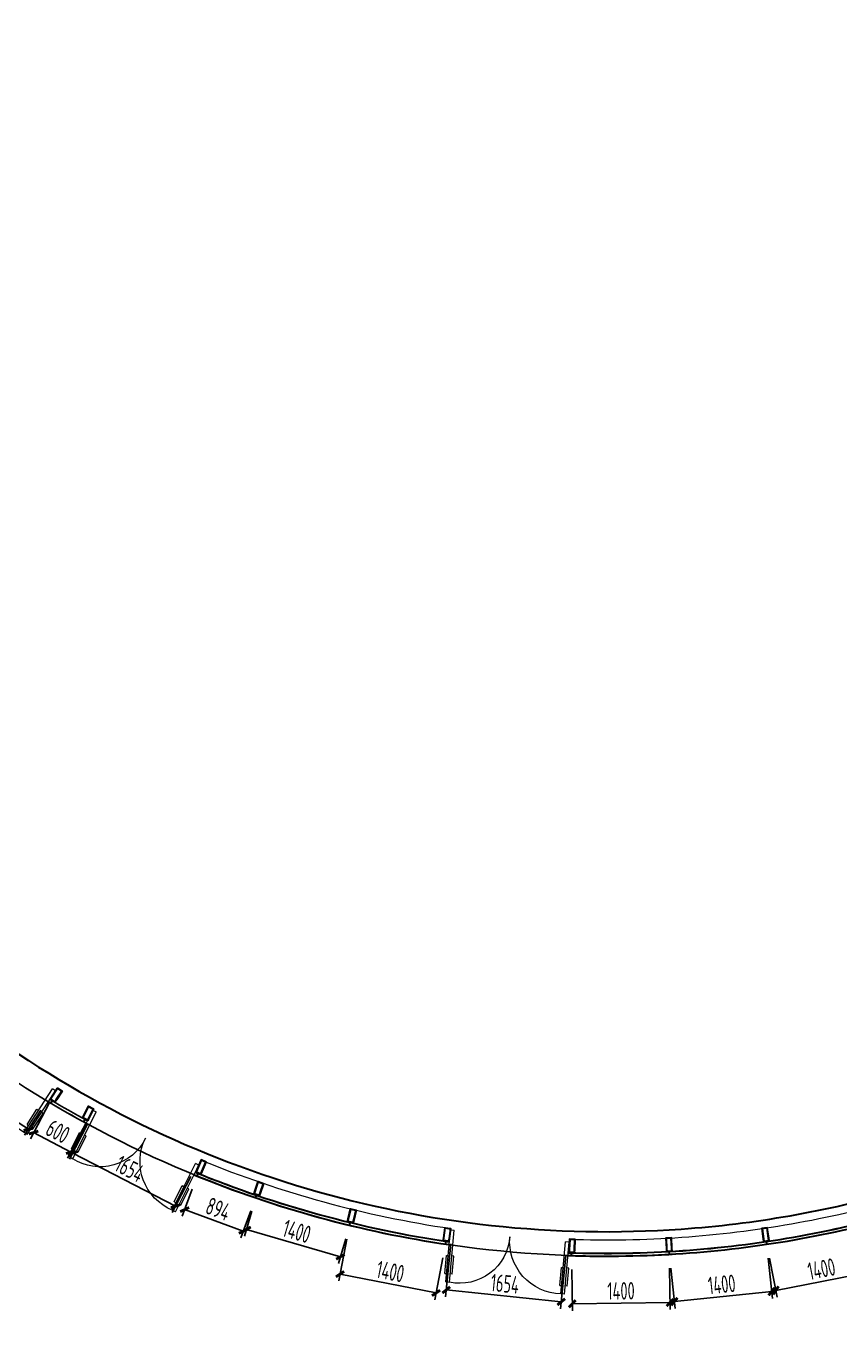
# Model space of a CAD drawing. Extents: x -936 to 12807311, y 101 to 1511157.
# Drawn here: x 12318250 to 12329889, y 1223685 to 1242342 of the extents above; entities that cross this region are included whole.
import ezdxf

# ---------------------------------------------------------------- set-up
doc = ezdxf.new("R2010")
doc.units = 0
doc.header["$LTSCALE"] = 1000
doc.header["$MEASUREMENT"] = 0
for name, color, linetype, lineweight in [('PX-GLAZ-F2$0$PX-GLAZ-F2$0$_EDO-ALUMINIUM-SECTION', 90, 'Continuous', 30), ('PX-GLAZ-F2$0$PX-GLAZ-F2$0$_EDO-ALUMINIUM-VIEW', 94, 'Continuous', 18), ('PX-GLAZ-F2$0$PX-GLAZ-F2$0$_EDO-GLASS-SECTION', 130, 'Continuous', 30), ('PX-GLAZ-F2$0$PX-GLAZ-F2$0$PX-GLAZ-F2$0$板边线', 36, 'Continuous', 30), ('PX-GLAZ-F2$0$PX-GLAZ-F2$0$WINDOW', 4, 'Continuous', 5)]:
    doc.layers.add(name, color=color, linetype=linetype, lineweight=lineweight)
for name, color, linetype in [('PX-GLAZ-F2$0$PX-GLAZ-F2$0$CURTWALL', 4, 'Continuous'), ('PX-GLAZ-F2$0$PX-GLAZ-F2$0$PX-GLAZ-F2$0$幕墙线', 104, 'Continuous'), ('PX-GLAZ-F2$0$PX-GLAZ-F2$0$绿化', 3, 'Continuous'), ('PX-GLAZ-F2$0$PX-PLAN-F2-T1$0$A-DIMS-150', 1, 'Continuous'), ('PX-GLAZ-F2$0$绿化', 3, 'Continuous')]:
    doc.layers.add(name, color=color, linetype=linetype)
doc.styles.add('PX-GLAZ-F2$0$PX-PLAN-F2-T1$0$XD2008_T3', font='xd-hzs.shx', dxfattribs={"width": 0.7, "bigfont": 'xd-hztxt.shx'})
doc.dimstyles.new('PX-GLAZ-F2$0$PX-PLAN-F2-T1$0$XD300$0&&100', dxfattribs={"dimtxt": 250, "dimasz": 100, "dimexe": 100, "dimexo": 200, "dimgap": 50, "dimtad": 1, "dimdec": 0, "dimzin": 0, "dimdsep": 46, "dimtxsty": 'PX-GLAZ-F2$0$PX-PLAN-F2-T1$0$XD2008_T3', "dimblk": 'PX-GLAZ-F2$0$PX-PLAN-F2-T1$0$_ArchTick', "dimcen": 0.09, "dimclrt": 4, "dimazin": 2, "dimtfac": 1, "dimtdec": 0, "dimtix": 1, "dimtmove": 2, "dimatfit": 3, "dimfxl": 0, "dimtolj": 1, "dimtzin": 0, "dimarcsym": 0})

# ---------------------------------------------------------------- blocks, each defined once
blk = doc.blocks.new('PX-GLAZ-F2$0$PX-GLAZ-F2$0$$DorLib2D$00000011')
for p, q in [((0.5000994413021544, 0.4708801651422618), (0.5000994413007902, 0.004213498476019595)), ((0.5334327746336385, 0.4708801651440808), (0.5000994413021544, 0.4708801651422618)), ((0.5334327746336385, 0.4708801651440808), (0.533432774634548, 0.00421349847692909)), ((-0.550000007921426, 0.3829496045109408), (-0.5333333412545471, 0.3829496045109408)), ((-0.5333333412554566, 0.4576245719563303), (-0.5333333412559114, -0.009042094710821402)), ((-0.5333333412554566, 0.4576245719563303), (-0.5000000079221536, 0.4576245719572398)), ((-0.5000000079221536, 0.4576245719572398), (-0.5000000079221536, -0.009042094710821402)), ((-0.4833333412552747, 0.3829496045109408), (-0.5000000079226083, 0.3829496045118503)), ((0.4834327746352756, 0.3962051976986913), (0.5000994413007902, 0.3962051976986913)), ((0.5500994413009721, 0.3962051976996008), (0.533432774634548, 0.3962051976986913)), ((0.4834327746348208, 0.2345635206384031), (0.5000994413021544, 0.2345635206393126)), ((0.5500994413009721, 0.2345635206402221), (0.5334327746350027, 0.2345635206393126)), ((-0.550000007921426, 0.2213079274524716), (-0.5333333412554566, 0.2213079274542906)), ((-0.4833333412561842, 0.2213079274524716), (-0.5000000079221536, 0.2213079274524716)), ((0.5334327746350027, 0.00421349847692909), (0.5000994413007902, 0.004213498476019595)), ((-0.5333333412559114, -0.009042094711730897), (-0.5000000079221536, -0.009042094710821402))]:
    blk.add_line(p, q)
at = {"lineweight": 13}
for p, q in [((-0.550000007921426, 0.3829496045109408), (-0.550000007921426, 0.2213079274524716)), ((-0.4833333412552747, 0.3829496045109408), (-0.4833333412561842, 0.2213079274524716)), ((0.4834327746352756, 0.3962051976986913), (0.4834327746348208, 0.2345635206384031)), ((0.5500994413009721, 0.3962051976996008), (0.5500994413009721, 0.2345635206402221))]:
    blk.add_line(p, q, dxfattribs=at)
for centre, radius, start, end in [((0.4684883009263103, 0.003458955537098518), 0.4684889020954247, 86.13104582455307, 179.9077200356431), ((-0.4495311820251118, 0.01088560561038321), 0.4495807006921763, 359.1496574233802, 96.44546961048843)]:
    blk.add_arc(centre, radius, start, end, dxfattribs=at)
blk = doc.blocks.new('PX-GLAZ-F2$0$PX-GLAZ-F2$0$标准块')
at = {"layer": 'PX-GLAZ-F2$0$PX-GLAZ-F2$0$_EDO-ALUMINIUM-SECTION'}
blk.add_line((0, 0), (0.003930399194359779, -45.99634640989825, 0.08170139435610035), dxfattribs=at)
at = {"layer": 'PX-GLAZ-F2$0$PX-GLAZ-F2$0$_EDO-ALUMINIUM-SECTION', "extrusion": (1.582938578771372e-17, 0.001776255547346146, 0.9999984224568711)}
for points in [[(40.00000000745058, -48.99682280369665), (40.00000000745058, -84.9997323684765), (40.00005751848221, -232.9989440002123), (-39.99993549473584, -232.9989529884207), (-39.99999388121068, -85.16722874860984), (-40.00000705569983, -45.9998373127823), (40.00000000745058, -45.99300130209959)], [(37.00000000931323, -48.99682280276532), (37.00000001117587, -84.9997323684765), (37.00000001117587, -84.9997323684765), (37.00005752034485, -229.9989538018185), (-36.99993549287319, -229.9989621157482), (-36.9999930113554, -84.99974068426889), (-36.99999394081533, -84.99973236940782), (-37.00000604242086, -48.99957150742597), (37.00000000745058, -48.99324819854563)]]:
    blk.add_lwpolyline(points, close=True, dxfattribs=at)
blk = doc.blocks.new('*U471')
at = {"layer": 'PX-GLAZ-F2$0$PX-GLAZ-F2$0$_EDO-ALUMINIUM-SECTION', "extrusion": (0.0007609781710006987, -0.1161027092980067, 0.9932369212860976), "rotation": 359.9999998583568}
blk.add_blockref('PX-GLAZ-F2$0$PX-GLAZ-F2$0$标准块', (47.08298635507755, -0.3773533011880889, 0.0441110027800797), dxfattribs=at)
blk = doc.blocks.new('*U462')
at = {"color": 0, "linetype": 'ByBlock', "lineweight": -2}
for p, rotation in [((12321577.89827951, 1225572.006961025, 41.43412351709873), 161.3268998377745), ((12322922.58518723, 1225184.073818889, 41.43412351709873), 166.4881091546917), ((12324296.71791746, 1224918.679315779, 41.43412351709873), 171.6493184716089)]:
    blk.add_blockref('*U471', p, dxfattribs=dict(at, rotation=rotation))
blk = doc.blocks.new('*U510')
at = {"layer": 'PX-GLAZ-F2$0$PX-GLAZ-F2$0$_EDO-ALUMINIUM-SECTION', "extrusion": (2.648523703859309e-07, 4.661838946319982e-05, 0.9999999989133278), "xscale": -1, "rotation": 179.6744779348332}
blk.add_blockref('PX-GLAZ-F2$0$PX-GLAZ-F2$0$标准块', (45.71910403963572, 0.06724609651778707, 1.524371842784867e-05), dxfattribs=at)
blk = doc.blocks.new('PX-GLAZ-F2$0$PX-PLAN-F2-T1$0$_ArchTick')
at = {"color": 0, "linetype": 'ByBlock', "const_width": 0.4}
blk.add_lwpolyline([(-0.5, -0.5), (0.5, 0.5)], dxfattribs=at)
blk = doc.blocks.new('*D640')
at = {"layer": 'Defpoints', "color": 0, "transparency": 16777216}
for p in [(12324347.44574765, 1225126.561779255, 41.43412351709875), (12325992.25704454, 1224956.024668124, 41.43412351709875), (12325903.54027005, 1224100.361335101)]:
    blk.add_point(p, dxfattribs=at)
at = {"layer": 'PX-GLAZ-F2$0$PX-PLAN-F2-T1$0$A-DIMS-150', "color": 0, "lineweight": -2, "transparency": 16777216}
for p, q in [((12324326.81994029, 1224927.628182116), (12324248.41606948, 1224171.431647663)), ((12325971.63123718, 1224757.091070985), (12325893.22736636, 1224000.894536532)), ((12324258.72897316, 1224270.898446233), (12325903.54027005, 1224100.361335101))]:
    blk.add_line(p, q, dxfattribs=at)
at = {"layer": 'PX-GLAZ-F2$0$PX-PLAN-F2-T1$0$A-DIMS-150', "color": 0, "lineweight": -2, "transparency": 16777216, "xscale": 100, "yscale": 100, "zscale": 100}
for p, rotation in [((12324258.72897316, 1224270.898446233), 174.0806169548266), ((12325903.54027005, 1224100.361335101), 354.0806169548266)]:
    blk.add_blockref('PX-GLAZ-F2$0$PX-PLAN-F2-T1$0$_ArchTick', p, dxfattribs=dict(at, rotation=rotation))
at = {"layer": 'PX-GLAZ-F2$0$PX-PLAN-F2-T1$0$A-DIMS-150', "color": 4, "transparency": 16777216, "insert": (12325099.18220305, 1224359.696788163), "char_height": 250, "attachment_point": 5, "rotation": 354.0806169548266, "style": 'PX-GLAZ-F2$0$PX-PLAN-F2-T1$0$XD2008_T3'}
blk.add_mtext('\\A1;1654', dxfattribs=at)
blk = doc.blocks.new('*D651')
at = {"layer": 'Defpoints', "color": 0, "transparency": 16777216}
for p in [(12322876.82061607, 1225195.144318988, 41.43412351200844), (12324250.14301374, 1224925.588026909, 41.43412351200844), (12322739.81349378, 1224497.127039445)]:
    blk.add_point(p, dxfattribs=at)
at = {"layer": 'PX-GLAZ-F2$0$PX-PLAN-F2-T1$0$A-DIMS-150', "color": 0, "lineweight": -2, "transparency": 16777216}
for p, q in [((12322838.29955166, 1224998.889057667), (12322720.55296158, 1224398.999408784)), ((12324211.62194933, 1224729.332765588), (12324093.87535924, 1224129.443116706)), ((12324113.13589145, 1224227.570747367), (12322739.81349378, 1224497.127039445))]:
    blk.add_line(p, q, dxfattribs=at)
at = {"layer": 'PX-GLAZ-F2$0$PX-PLAN-F2-T1$0$A-DIMS-150', "color": 0, "lineweight": -2, "transparency": 16777216, "xscale": 100, "yscale": 100, "zscale": 100}
for p, rotation in [((12322739.81349378, 1224497.127039445), 168.8951329903289), ((12324113.13589145, 1224227.570747367), 348.8951329903289)]:
    blk.add_blockref('PX-GLAZ-F2$0$PX-PLAN-F2-T1$0$_ArchTick', p, dxfattribs=dict(at, rotation=rotation))
at = {"layer": 'PX-GLAZ-F2$0$PX-PLAN-F2-T1$0$A-DIMS-150', "color": 4, "transparency": 16777216, "insert": (12323460.18062398, 1224534.072247062), "char_height": 250, "attachment_point": 5, "rotation": 348.89513299032893, "style": 'PX-GLAZ-F2$0$PX-PLAN-F2-T1$0$XD2008_T3'}
blk.add_mtext('\\A1;1400', dxfattribs=at)
blk = doc.blocks.new('*D669')
at = {"layer": 'Defpoints', "color": 0, "transparency": 16777216}
for p in [(12317180.17091225, 1227906.723626564, 41.43412351709873), (12318567.47220696, 1227007.039011356, 41.43412351709873), (12318282.33363055, 1226567.359250767)]:
    blk.add_point(p, dxfattribs=at)
at = {"layer": 'PX-GLAZ-F2$0$PX-PLAN-F2-T1$0$A-DIMS-150', "color": 0, "lineweight": -2, "transparency": 16777216}
for p, q in [((12317071.34856908, 1227738.921071076), (12316840.62116426, 1227383.142588231)), ((12316895.03233584, 1227467.043865975), (12318282.33363055, 1226567.359250767)), ((12318458.64986379, 1226839.236455868), (12318227.92245897, 1226483.457973023))]:
    blk.add_line(p, q, dxfattribs=at)
at = {"layer": 'PX-GLAZ-F2$0$PX-PLAN-F2-T1$0$A-DIMS-150', "color": 0, "lineweight": -2, "transparency": 16777216, "xscale": 100, "yscale": 100, "zscale": 100}
for p, rotation in [((12316895.03233584, 1227467.043865975), 147.0360177185732), ((12318282.33363055, 1226567.359250767), 327.0360177185731)]:
    blk.add_blockref('PX-GLAZ-F2$0$PX-PLAN-F2-T1$0$_ArchTick', p, dxfattribs=dict(at, rotation=rotation))
at = {"layer": 'PX-GLAZ-F2$0$PX-PLAN-F2-T1$0$A-DIMS-150', "color": 4, "transparency": 16777216, "insert": (12317683.90253346, 1227164.028794423), "char_height": 250, "attachment_point": 5, "rotation": 327.0360177185732, "style": 'PX-GLAZ-F2$0$PX-PLAN-F2-T1$0$XD2008_T3'}
blk.add_mtext('\\A1;1653', dxfattribs=at)
blk = doc.blocks.new('*D628')
at = {"layer": 'Defpoints', "color": 0, "transparency": 16777216}
for p in [(12318671.79012321, 1227118.886259283, 41.43412351709873), (12319203.13625523, 1226839.386554942, 41.43412351709873), (12318888.86035458, 1226241.928734398)]:
    blk.add_point(p, dxfattribs=at)
at = {"layer": 'PX-GLAZ-F2$0$PX-PLAN-F2-T1$0$A-DIMS-150', "color": 0, "lineweight": -2, "transparency": 16777216}
for p, q in [((12318578.68157426, 1226941.881179942), (12318310.95994808, 1226432.925899068)), ((12319110.02770628, 1226662.381475601), (12318842.3060801, 1226153.426194727)), ((12318357.51422256, 1226521.428438738), (12318888.86035458, 1226241.928734398))]:
    blk.add_line(p, q, dxfattribs=at)
at = {"layer": 'PX-GLAZ-F2$0$PX-PLAN-F2-T1$0$A-DIMS-150', "color": 0, "lineweight": -2, "transparency": 16777216, "xscale": 100, "yscale": 100, "zscale": 100}
for p, rotation in [((12318357.51422256, 1226521.428438738), 152.2546467879796), ((12318888.86035458, 1226241.928734398), 332.2546467879795)]:
    blk.add_blockref('PX-GLAZ-F2$0$PX-PLAN-F2-T1$0$_ArchTick', p, dxfattribs=dict(at, rotation=rotation))
at = {"layer": 'PX-GLAZ-F2$0$PX-PLAN-F2-T1$0$A-DIMS-150', "color": 4, "transparency": 16777216, "insert": (12318704.6572689, 1226536.558030991), "char_height": 250, "attachment_point": 5, "rotation": 332.2546467879796, "style": 'PX-GLAZ-F2$0$PX-PLAN-F2-T1$0$XD2008_T3'}
blk.add_mtext('\\A1;600', dxfattribs=at)
blk = doc.blocks.new('*D629')
at = {"layer": 'Defpoints', "color": 0, "transparency": 16777216}
for p in [(12319226.98639929, 1226827.458363995, 41.43412351709873), (12320696.3507291, 1226068.870481862, 41.43412351709873), (12320386.46974699, 1225468.639351975)]:
    blk.add_point(p, dxfattribs=at)
at = {"layer": 'PX-GLAZ-F2$0$PX-PLAN-F2-T1$0$A-DIMS-150', "color": 0, "lineweight": -2, "transparency": 16777216}
for p, q in [((12319135.23811398, 1226649.744402406), (12318871.23127452, 1226138.370253313)), ((12318917.10541717, 1226227.227234108), (12320386.46974699, 1225468.639351975)), ((12320604.6024438, 1225891.156520273), (12320340.59560433, 1225379.78237118))]:
    blk.add_line(p, q, dxfattribs=at)
at = {"layer": 'PX-GLAZ-F2$0$PX-PLAN-F2-T1$0$A-DIMS-150', "color": 0, "lineweight": -2, "transparency": 16777216, "xscale": 100, "yscale": 100, "zscale": 100}
for p, rotation in [((12318917.10541717, 1226227.227234108), 152.6940761666945), ((12320386.46974699, 1225468.639351975), 332.6940761666946)]:
    blk.add_blockref('PX-GLAZ-F2$0$PX-PLAN-F2-T1$0$_ArchTick', p, dxfattribs=dict(at, rotation=rotation))
at = {"layer": 'PX-GLAZ-F2$0$PX-PLAN-F2-T1$0$A-DIMS-150', "color": 4, "transparency": 16777216, "insert": (12319732.06733172, 1226003.433009432), "char_height": 250, "attachment_point": 5, "rotation": 332.6940761666946, "style": 'PX-GLAZ-F2$0$PX-PLAN-F2-T1$0$XD2008_T3'}
blk.add_mtext('\\A1;1654', dxfattribs=at)
blk = doc.blocks.new('*D630')
at = {"layer": 'Defpoints', "color": 0, "transparency": 16777216}
for p in [(12320695.00750541, 1225899.105315792, 41.43412351709873), (12321533.76921363, 1225588.523054651, 41.2676168117905), (12321356.43120938, 1225109.602182532)]:
    blk.add_point(p, dxfattribs=at)
at = {"layer": 'PX-GLAZ-F2$0$PX-PLAN-F2-T1$0$A-DIMS-150', "color": 0, "lineweight": -2, "transparency": 16777216}
for p, q in [((12320625.55844287, 1225711.55044992), (12320482.9449699, 1225326.407010736)), ((12320517.66950117, 1225420.184443673), (12321356.43120938, 1225109.602182532)), ((12321464.32015109, 1225400.968188779), (12321321.70667811, 1225015.824749595))]:
    blk.add_line(p, q, dxfattribs=at)
at = {"layer": 'PX-GLAZ-F2$0$PX-PLAN-F2-T1$0$A-DIMS-150', "color": 0, "lineweight": -2, "transparency": 16777216, "xscale": 100, "yscale": 100, "zscale": 100}
for p, rotation in [((12320517.66950117, 1225420.184443673), 159.681081598207), ((12321356.43120938, 1225109.602182532), 339.681081598207)]:
    blk.add_blockref('PX-GLAZ-F2$0$PX-PLAN-F2-T1$0$_ArchTick', p, dxfattribs=dict(at, rotation=rotation))
at = {"layer": 'PX-GLAZ-F2$0$PX-PLAN-F2-T1$0$A-DIMS-150', "color": 4, "transparency": 16777216, "insert": (12320997.818285, 1225429.00382074), "char_height": 250, "attachment_point": 5, "rotation": 339.681081598207, "style": 'PX-GLAZ-F2$0$PX-PLAN-F2-T1$0$XD2008_T3'}
blk.add_mtext('\\A1;894', dxfattribs=at)
blk = doc.blocks.new('*D631')
at = {"layer": 'Defpoints', "color": 0, "transparency": 16777216}
for p in [(12321533.31514299, 1225587.149480093, 41.43412351200844), (12322876.82061607, 1225195.144318989, 41.43412351200844), (12322745.32144798, 1224744.461854662)]:
    blk.add_point(p, dxfattribs=at)
at = {"layer": 'PX-GLAZ-F2$0$PX-PLAN-F2-T1$0$A-DIMS-150', "color": 0, "lineweight": -2, "transparency": 16777216}
for p, q in [((12321477.2954673, 1225395.155219929), (12321373.80613706, 1225040.469885684)), ((12321401.8159749, 1225136.467015766), (12322745.32144798, 1224744.461854662)), ((12322820.80094039, 1225003.150058825), (12322717.31161014, 1224648.46472458))]:
    blk.add_line(p, q, dxfattribs=at)
at = {"layer": 'PX-GLAZ-F2$0$PX-PLAN-F2-T1$0$A-DIMS-150', "color": 0, "lineweight": -2, "transparency": 16777216, "xscale": 100, "yscale": 100, "zscale": 100}
for p, rotation in [((12321401.8159749, 1225136.467015766), 163.7339236734059), ((12322745.32144798, 1224744.461854662), 343.7339236734059)]:
    blk.add_blockref('PX-GLAZ-F2$0$PX-PLAN-F2-T1$0$_ArchTick', p, dxfattribs=dict(at, rotation=rotation))
at = {"layer": 'PX-GLAZ-F2$0$PX-PLAN-F2-T1$0$A-DIMS-150', "color": 4, "transparency": 16777216, "insert": (12322122.58592767, 1225108.459412857), "char_height": 250, "attachment_point": 5, "rotation": 343.7339236734059, "style": 'PX-GLAZ-F2$0$PX-PLAN-F2-T1$0$XD2008_T3'}
blk.add_mtext('\\A1;1400', dxfattribs=at)
blk = doc.blocks.new('*D623')
at = {"layer": 'Defpoints', "color": 0, "transparency": 16777216}
for p in [(12326052.37128804, 1224761.994549815, 41.43412351709934), (12327451.78393951, 1224779.86165585, 41.43412351709934), (12327460.58068383, 1224090.870653954)]:
    blk.add_point(p, dxfattribs=at)
at = {"layer": 'PX-GLAZ-F2$0$PX-PLAN-F2-T1$0$A-DIMS-150', "color": 0, "lineweight": -2, "transparency": 16777216}
for p, q in [((12326054.92459495, 1224562.010848919), (12326062.44468581, 1223973.011697471)), ((12327454.33724642, 1224579.877954955), (12327461.85733728, 1223990.878803506)), ((12326061.16803236, 1224073.003547919), (12327460.58068383, 1224090.870653954))]:
    blk.add_line(p, q, dxfattribs=at)
at = {"layer": 'PX-GLAZ-F2$0$PX-PLAN-F2-T1$0$A-DIMS-150', "color": 0, "lineweight": -2, "transparency": 16777216, "xscale": 100, "yscale": 100, "zscale": 100}
for p, rotation in [((12326061.16803236, 1224073.003547919), 180.7314884190756), ((12327460.58068383, 1224090.870653954), 0.7314884190755576)]:
    blk.add_blockref('PX-GLAZ-F2$0$PX-PLAN-F2-T1$0$_ArchTick', p, dxfattribs=dict(at, rotation=rotation))
at = {"layer": 'PX-GLAZ-F2$0$PX-PLAN-F2-T1$0$A-DIMS-150', "color": 4, "transparency": 16777216, "insert": (12326758.64021455, 1224256.92283922), "char_height": 250, "attachment_point": 5, "rotation": 0.7314884190755578, "style": 'PX-GLAZ-F2$0$PX-PLAN-F2-T1$0$XD2008_T3'}
blk.add_mtext('\\A1;1400', dxfattribs=at)
blk = doc.blocks.new('*D624')
at = {"layer": 'Defpoints', "color": 0, "transparency": 16777216}
for p in [(12328843.91290565, 1224923.565643033, 41.43412351709873), (12327451.78393951, 1224779.86165585, 41.43412351709934), (12328913.6857937, 1224247.642445563)]:
    blk.add_point(p, dxfattribs=at)
at = {"layer": 'PX-GLAZ-F2$0$PX-PLAN-F2-T1$0$A-DIMS-150', "color": 0, "lineweight": -2, "transparency": 16777216}
for p, q in [((12328864.44899506, 1224724.622764216), (12328923.9538384, 1224148.171006154)), ((12327472.32002891, 1224580.918777033), (12327531.82487226, 1224004.467018971)), ((12327521.55682756, 1224103.938458379), (12328913.6857937, 1224247.642445563))]:
    blk.add_line(p, q, dxfattribs=at)
at = {"layer": 'PX-GLAZ-F2$0$PX-PLAN-F2-T1$0$A-DIMS-150', "color": 0, "lineweight": -2, "transparency": 16777216, "xscale": 100, "yscale": 100, "zscale": 100}
for p, rotation in [((12328913.6857937, 1224247.642445563), 5.893543565284734), ((12327521.55682756, 1224103.938458379), 185.8935435652848)]:
    blk.add_blockref('PX-GLAZ-F2$0$PX-PLAN-F2-T1$0$_ArchTick', p, dxfattribs=dict(at, rotation=rotation))
at = {"layer": 'PX-GLAZ-F2$0$PX-PLAN-F2-T1$0$A-DIMS-150', "color": 4, "transparency": 16777216, "insert": (12328199.6522324, 1224349.865470936), "char_height": 250, "attachment_point": 5, "rotation": 5.893543565284734, "style": 'PX-GLAZ-F2$0$PX-PLAN-F2-T1$0$XD2008_T3'}
blk.add_mtext('\\A1;1400', dxfattribs=at)
blk = doc.blocks.new('*D625')
at = {"layer": 'Defpoints', "color": 0, "transparency": 16777216}
for p in [(12330217.45957224, 1225191.974641365, 41.43412351709934), (12328843.91290977, 1224923.565613617, 41.43412351709934), (12330346.28448837, 1224532.730669259)]:
    blk.add_point(p, dxfattribs=at)
at = {"layer": 'PX-GLAZ-F2$0$PX-PLAN-F2-T1$0$A-DIMS-150', "color": 0, "lineweight": -2, "transparency": 16777216}
for p, q in [((12330255.8166977, 1224995.687273137), (12330365.46305111, 1224434.586985145)), ((12328882.27003524, 1224727.278245388), (12328991.91638864, 1224166.177957397)), ((12328972.73782591, 1224264.321641511), (12330346.28448837, 1224532.730669259))]:
    blk.add_line(p, q, dxfattribs=at)
at = {"layer": 'PX-GLAZ-F2$0$PX-PLAN-F2-T1$0$A-DIMS-150', "color": 0, "lineweight": -2, "transparency": 16777216, "xscale": 100, "yscale": 100, "zscale": 100}
for p, rotation in [((12330346.28448837, 1224532.730669259), 11.05700973960017), ((12328972.73782591, 1224264.321641511), 191.0570097396001)]:
    blk.add_blockref('PX-GLAZ-F2$0$PX-PLAN-F2-T1$0$_ArchTick', p, dxfattribs=dict(at, rotation=rotation))
at = {"layer": 'PX-GLAZ-F2$0$PX-PLAN-F2-T1$0$A-DIMS-150', "color": 4, "transparency": 16777216, "insert": (12329625.94867236, 1224570.277602585), "char_height": 250, "attachment_point": 5, "rotation": 11.05700973960017, "style": 'PX-GLAZ-F2$0$PX-PLAN-F2-T1$0$XD2008_T3'}
blk.add_mtext('\\A1;1400', dxfattribs=at)
blk = doc.blocks.new('PX-GLAZ-F2')
at = {"layer": 'PX-GLAZ-F2$0$绿化', "ltscale": 100}
h = blk.add_hatch(dxfattribs=at)
h.set_pattern_fill('CROSS', color=256, scale=200)
h.set_pattern_definition([(0, (0, 0), (317.5, 317.5), [158.75, -476.25]), (90, (79.375, -79.375), (-317.5, 317.5), [158.75, -476.25])])
edge = h.paths.add_edge_path()
edge.add_spline(control_points=[(12248706.03073623, 1227659.135542453), (12249131.21689756, 1228506.858335719), (12249645.67009897, 1229303.573535502), (12250243.34424161, 1230039.917765615)], knot_values=[0, 0, 0, 0, 0.2169239869541251, 0.2169239869541251, 0.2169239869541251, 0.2169239869541251], weights=[1, 0.9960825080329422, 0.9960825080329422, 1], degree=3, periodic=0)
edge.add_spline(control_points=[(12250243.34424161, 1230039.917765615), (12252309.94374945, 1232880.872106514), (12254376.54325729, 1235721.826447413), (12256443.14276512, 1238562.780788313)], knot_values=[0.2169239869541251, 0.2169239869541251, 0.2169239869541251, 0.2169239869541251, 1.216923986954126, 1.216923986954126, 1.216923986954126, 1.216923986954126], weights=[1, 1, 1, 0.9999999999999999], degree=3, periodic=0)
edge.add_spline(control_points=[(12256443.14276512, 1238562.780788313), (12256855.09318989, 1239129.08903673), (12257478.95777436, 1239447.210342097), (12258179.24876267, 1239448.056727904)], knot_values=[1.216923986954126, 1.216923986954126, 1.216923986954126, 1.216923986954126, 2.157611608741938, 2.157611608741938, 2.157611608741938, 2.157611608741938], weights=[0.9999999999999999, 0.9276083521769688, 0.9276083521769688, 1], degree=3, periodic=0)
edge.add_spline(control_points=[(12258179.24876267, 1239448.056727904), (12258879.53975099, 1239448.903113712), (12259504.17148735, 1239132.29076617), (12259917.48960973, 1238566.979953957)], knot_values=[2.157611608741938, 2.157611608741938, 2.157611608741938, 2.157611608741938, 3.09829923052975, 3.09829923052975, 3.09829923052975, 3.09829923052975], weights=[1, 0.9276083521769689, 0.9276083521769689, 1], degree=3, periodic=0)
edge.add_spline(control_points=[(12259917.48960973, 1238566.979953957), (12260547.97304371, 1237710.477986853), (12261178.45647769, 1236853.976019749), (12261808.93991167, 1235997.474052644)], knot_values=[3.09829923052975, 3.09829923052975, 3.09829923052975, 3.09829923052975, 4.098299230529751, 4.098299230529751, 4.098299230529751, 4.098299230529751], weights=[1, 1, 1, 1], degree=3, periodic=0)
edge.add_spline(control_points=[(12261808.93991167, 1235997.474052644), (12263521.23905267, 1233671.342225071), (12265804.89128087, 1231902.786280774), (12268485.44174511, 1230826.91136416)], knot_values=[4.098299230529751, 4.098299230529751, 4.098299230529751, 4.098299230529751, 4.652859429626902, 4.652859429626902, 4.652859429626902, 4.652859429626902], weights=[1, 0.9745356949089413, 0.9745356949089413, 1], degree=3, periodic=0)
edge.add_spline(control_points=[(12268485.44174511, 1230826.91136416), (12268662.41170787, 1231007.204152401), (12268731.64575928, 1231250.166090441), (12268676.2926327, 1231496.661300514)], knot_values=[4.652859429626902, 4.652859429626902, 4.652859429626902, 4.652859429626902, 5.649853303195181, 5.649853303195181, 5.649853303195181, 5.649853303195181], weights=[1, 0.9188681181294737, 0.9188681181294737, 0.9999999999999999], degree=3, periodic=0)
edge.add_spline(control_points=[(12268676.2926327, 1231496.661300514), (12268617.13244731, 1231738.604410921), (12268468.75918203, 1231938.658829414), (12268254.40506824, 1232065.500108618)], knot_values=[5.649853303195181, 5.649853303195181, 5.649853303195181, 5.649853303195181, 6.446512552057793, 6.446512552057793, 6.446512552057793, 6.446512552057793], weights=[0.9999999999999999, 0.9478067890896217, 0.9478067890896217, 1], degree=3, periodic=0)
edge.add_spline(control_points=[(12268254.40506824, 1232065.500108618), (12267103.11067795, 1232776.079392966), (12266083.61145592, 1233665.474147117), (12265223.39160231, 1234709.707596067)], knot_values=[6.446512552057793, 6.446512552057793, 6.446512552057793, 6.446512552057793, 6.77526359459482, 6.77526359459482, 6.77526359459482, 6.77526359459482], weights=[1, 0.991013823392258, 0.991013823392258, 1], degree=3, periodic=0)
edge.add_spline(control_points=[(12265223.39160231, 1234709.707596067), (12264095.98247133, 1236051.542034868), (12262129.64186089, 1238391.866835321), (12260371.98857989, 1242230.955174263), (12256480.63072508, 1243543.335550221), (12252849.39331144, 1241495.004159938), (12250340.64187065, 1238036.95582535), (12248070.62358881, 1234564.951680098), (12247519.68793418, 1230670.205997829), (12248352.96723614, 1228555.250115897), (12248706.03073624, 1227659.135542453)], knot_values=[6.77526359459482, 6.77526359459482, 6.77526359459482, 6.77526359459482, 5292.874968819417, 9226.385283902386, 12034.29998023273, 16515.7832250301, 20509.83685966896, 24941.2220345879, 28831.15285703536, 31691.10162592239, 31691.10162592239, 31691.10162592239, 31691.10162592239], weights=[1, 1, 1, 1, 1, 1, 1, 1, 1, 1, 1], degree=3, periodic=0)
edge = h.paths.add_edge_path()
edge.add_line((12350572.0874358, 1250171.902831638), (12345847.46354406, 1250548.266037013))
edge.add_line((12345847.46354406, 1250548.266037013), (12342141.77820077, 1229321.025143044))
edge.add_arc((12336175.38796051, 1230692.062828599), 6121.891605890723, 302.6042129210637, 347.0584732197831, ccw=False)
edge.add_arc((12345389.70256353, 1216855.342215205), 10503.7880109982, 124.2767663241388, 148.9998649975059)
edge.add_arc((12344287.81435199, 1217517.426981758), 9218.286603444543, 148.9998649975042, 195.7856263199465)
edge.add_arc((12226671.44066568, 1184267.214546834), 113007.6843932536, 14.334899685512823, 15.785626319947426, ccw=False)
edge.add_arc((12324166.02329973, 1209181.525636347), 12380.07118468788, -17.807816046956077, 14.334899685512823, ccw=False)
edge.add_line((12335952.93657977, 1205395.388044194), (12334257.70055524, 1200117.819671676))
edge.add_arc((12334246.60359679, 1197711.950307619), 2405.894956018635, 11.275062887071613, 89.73572780573602, ccw=False)
edge.add_arc((12335021.66337383, 1197866.471762019), 1615.5820193513, -9.562781222682702, 11.275062887132776, ccw=False)
edge.add_arc((12318788.06668952, 1200601.333453707), 18077.93694753407, 349.66451064048357, 350.4372187772872, ccw=False)
edge.add_line((12336572.67280386, 1197357.941766461), (12337158.72675117, 1197228.443186956))
edge.add_line((12337158.72675117, 1197228.443186956), (12338932.83608528, 1205257.286300016))
edge.add_arc((12331755.95862217, 1206843.139344811), 7350.000000014105, 347.5397452816115, 385.1425944615539)
edge.add_line((12338409.56959208, 1209965.952349339), (12337135.07488212, 1212681.450194072))
edge.add_arc((12343155.00861663, 1215506.85243618), 6649.999999818185, 136.3842030555337, 205.1425944615504, ccw=False)
edge.add_line((12338340.530313, 1220094.149969751), (12341350.38585239, 1223253.06523203))
edge.add_arc((12336029.12035919, 1228323.236189925), 7349.999999415472, 316.3842030555231, 350.0975411004976)
edge.add_line((12343269.61966727, 1227059.246569319), (12347090.17911242, 1248944.519650773))
edge.add_line((12347090.17911242, 1248944.519650773), (12351754.55634884, 1248572.955689703))
edge.add_arc((12350315.96053262, 1248745.780361736), 1448.939712234599, 353.1496422688202, 439.8184095187358)
edge = h.paths.add_edge_path()
edge.add_line((12329890.53281587, 1220636.837056478), (12332759.99210706, 1212631.396895833))
edge.add_line((12332759.99210706, 1212631.396895833), (12329676.63318826, 1211775.240278739))
edge.add_line((12329676.63318826, 1211775.240278739), (12331314.58045558, 1212230.04933275))
edge.add_line((12331314.58045558, 1212230.04933275), (12332557.82574293, 1207752.62724089))
edge.add_line((12332557.82574293, 1207752.62724089), (12330392.54230488, 1207151.392811817))
edge.add_arc((12335853.31513452, 1214426.589658442), 9096.621848467175, 186.9586605312218, 233.1080563507793, ccw=False)
edge.add_arc((12340898.75658363, 1215042.397080489), 14179.50471131947, 162.9730203389244, 186.9586605312257, ccw=False)
edge.add_arc((12329376.24966938, 1218571.114742234), 2128.778014339487, 76.01982869260348, 162.9730203389239, ccw=False)
edge = h.paths.add_edge_path()
edge.add_spline(control_points=[(12297159.78945356, 1230058.234283788), (12297328.4200736, 1230848.40482037), (12297611.52218368, 1232174.96666411), (12298661.82627826, 1234113.662218258), (12300752.36372755, 1233643.077263804), (12302179.50051138, 1231710.546099918), (12305502.73240025, 1231446.744319759), (12308858.04150015, 1230950.399000414), (12312135.60687395, 1229259.894173619), (12315220.20397517, 1226419.998454342), (12318080.91249971, 1222865.080344144), (12322418.91803101, 1219690.591529852), (12322542.41949189, 1214282.680280487), (12320895.46150491, 1209063.746705473), (12315723.78307755, 1207150.941114068), (12311908.9896837, 1207413.082297381), (12309758.9071736, 1207758.37886395), (12309129.08601806, 1207859.526183431), (12310995.90372285, 1207584.206287596), (12312844.38243551, 1207963.595054902), (12314451.83122999, 1208951.98655682), (12317354.80925702, 1210736.975803149), (12318732.30954456, 1213854.019433379), (12318097.84948367, 1217202.291893332), (12317569.70747197, 1221919.095040531), (12314841.73246761, 1225803.077312573), (12310583.93739624, 1227900.300964022), (12307035.16661422, 1229914.068590922), (12303029.14623751, 1230689.203972557), (12298985.33863963, 1230144.544234951), (12298893.72084782, 1229984.742035567), (12298802.10305601, 1229824.939836185), (12298710.4852642, 1229665.137636802), (12298697.08773939, 1229625.591722089), (12298683.69021458, 1229586.045807376), (12298670.29268977, 1229546.499892663), (12298166.79161103, 1229717.078023038), (12297663.29053229, 1229887.656153413), (12297159.78945356, 1230058.234283789)], knot_values=[0, 0, 0, 0, 2509.700407817142, 4213.359833223797, 5630.177683477244, 7984.518910766438, 11137.81769447003, 14924.09146784027, 18297.55736082004, 21965.65887076064, 27403.80269419979, 32175.78892637976, 37032.38051337696, 42474.26084161157, 47438.69916613097, 52055.11978099414, 53967.63262450994, 53967.63262450994, 53967.63262450994, 53968.3303402737, 53968.3303402737, 53968.3303402737, 53969.53711467148, 53969.53711467148, 53969.53711467148, 53970.53872642439, 53970.53872642439, 53970.53872642439, 53971.18875602146, 53971.18875602146, 53971.18875602146, 53972.18875602146, 53972.18875602146, 53972.18875602146, 53973.18875602146, 53973.18875602146, 53973.18875602146, 53974.18875602146, 53974.18875602146, 53974.18875602146, 53974.18875602146], weights=[1, 1, 1, 1, 1, 1, 1, 1, 1, 1, 1, 1, 1, 1, 1, 1, 1, 1, 0.9598424865913749, 0.9598424865913749, 0.9999999999999999, 0.882278885083741, 0.882278885083741, 1, 0.9181306128074795, 0.9181306128074795, 1, 0.9650973340064806, 0.9650973340064806, 0.9999999999999999, 1, 1, 1, 1, 1, 1, 1, 1, 1], degree=3, periodic=0)
edge = h.paths.add_edge_path()
edge.add_arc((12264417.0150176, 1231062.005446277), 31784.18458221895, 288.6940808408559, 306.1303885740769)
edge.add_arc((12282712.24400105, 1205688.822221953), 536.092444894073, 326.2058656199528, 388.297047166702)
edge.add_arc((12282257.34326339, 1205342.035164986), 1104.673480091424, 32.95483697205418, 44.08797649692325)
edge.add_arc((12296904.76899896, 1178998.32564546), 30446.82656374229, 117.0663358859135, 124.8168780461371)
edge.add_arc((12270335.17368311, 1229378.997586361), 26995.31733384018, 242.8178840121546, 289.89359017494684, ccw=False)
edge.add_arc((12269712.37494374, 1219643.111042028), 18465.32030199609, 214.9787574264927, 230.6453293748522, ccw=False)
edge.add_arc((12280518.04589971, 1228316.341004079), 32304.10551634579, 208.4612341782801, 216.5964268250691, ccw=False)
edge.add_line((12252118.22255785, 1212921.365610715), (12251073.68677866, 1212284.224149678))
edge.add_arc((12251548.27460442, 1211765.028515978), 703.4185883299085, 132.4298981835483, 196.5558974032681)
edge.add_arc((12269478.35311486, 1221332.539673952), 21012.71374113984, 207.7011021722764, 284.1195727465979)
edge = h.paths.add_edge_path()
edge.add_arc((12233920.31127783, 1265851.648538089), 16144.77655076538, -7.156059480909505, 23.05906543590521, ccw=False)
edge.add_arc((12272144.16848089, 1259604.552087938), 22605.26040897028, 169.1997407094915, 186.4451766388495)
edge.add_line((12249681.77966729, 1257067.055892075), (12250208.32368863, 1252638.741412919))
edge.add_line((12250208.32368863, 1252638.741412919), (12250862.73548241, 1252716.553550954))
edge.add_arc((12273478.74399048, 1255109.213809537), 22742.22205392966, 165.0293332942761, 186.0391417451857, ccw=False)
edge.add_arc((12521635.48374761, 1188751.965652698), 279617.7792208864, 164.3959786063685, 165.0293332942749, ccw=False)
edge.add_arc((12246304.36882974, 1265646.625615959), 6249.343010366568, 344.395978606366, 373.495775891697)
edge.add_arc((12241392.09464279, 1264467.6759474), 11301.11101858175, 13.49577589169698, 45.22186986074461)
edge.add_line((12249352.18265991, 1272489.652575015), (12248777.54153859, 1272176.537900709))
edge.add_spline(control_points=[(12272311.26145773, 1185673.549513529), (12273059.30986724, 1190105.488770727), (12273807.35827676, 1194537.428027926), (12273916.61281183, 1195057.104581455), (12273551.92121358, 1195443.110166753), (12273187.22961532, 1195829.115752051), (12272662.19126203, 1195749.523030655), (12269776.35910371, 1195164.671157736), (12266890.5269454, 1194579.819284818), (12265653.77890548, 1194222.005988644), (12265338.39857495, 1192973.762696541), (12264835.4623519, 1189992.753418942), (12264332.52612885, 1187011.744141343), (12264187.71393733, 1185999.13357106), (12265170.4628931, 1185715.311042362), (12268131.67887183, 1185215.714207056), (12271092.89485057, 1184716.117371749), (12272121.23941143, 1184661.435767127), (12272311.26145773, 1185673.549513529)], knot_values=[0, 0, 0, 1, 1, 1.964231407188905, 1.964231407188905, 2.928462814377809, 2.928462814377809, 3.928462814377809, 3.928462814377809, 4.970151052273539, 4.970151052273539, 5.970151052273539, 5.970151052273539, 7.401838517637949, 7.401838517637949, 8.401838517637948, 8.401838517637948, 9.840171967490182, 9.840171967490182, 9.840171967490182], weights=[1, 1, 1, 0.8860159504632635, 1, 0.8860159504632635, 1, 1, 1, 0.8673994446117562, 1, 1, 1, 0.7545398066659951, 1, 1, 1, 0.7523549168814226, 1], degree=2, periodic=0)
at = {"layer": 'PX-GLAZ-F2$0$PX-GLAZ-F2$0$_EDO-ALUMINIUM-VIEW', "elevation": 41.43412351709873}
for points in [[(12326009.68209392, 1224809.052956539, 0.02635515439503069), (12327641.90777913, 1224837.739917475, 0.05170669101610777), (12330788.94159329, 1225389.597556001, 0.09091117099185525), (12334008.7473771, 1226977.787812247), (12336303.18952926, 1228684.539707551, 0.1668612645676434), (12339956.03978028, 1234017.506914813, 0.1668612645676434)], [(12326021.98312033, 1224995.797404659, 0.02626142822881461), (12327628.77356562, 1225024.338414252, 0.05170669101610238), (12330737.80141849, 1225569.531402417, 0.0909111709918456), (12333897.10159531, 1227127.876872381), (12336191.54374746, 1228834.628767685, 0.1668611484871003), (12339775.7495757, 1234067.376231185, 0.1668611484871003)], [(12320756.14871441, 1226125.922473505, 0.06061581657954859), (12324323.31539911, 1225149.053431561, 0.06061581657954859)], [(12320671.34495874, 1225958.552483011, 0.06095473725318316), (12324301.83000652, 1224963.174878555, 0.06095473725318316)]]:
    blk.add_lwpolyline(points, format="xyb", dxfattribs=at)
at = {"layer": 'PX-GLAZ-F2$0$PX-GLAZ-F2$0$_EDO-GLASS-SECTION', "elevation": 41.43412351709873}
for points in [[(12326006.67816134, 1224763.537005061, 0.02637774932619738), (12327645.10906915, 1224792.259013217, 0.05170669101609218), (12330801.40633139, 1225345.741071715, 0.09091117099185919), (12334035.95955297, 1226941.205598069), (12336330.40170513, 1228647.957493373, 0.1668612922025055), (12339999.98312213, 1234005.351931561, 0.1668612922025055)], [(12326009.22800744, 1224803.472032097, 0.0263593151955454), (12327642.30051539, 1224832.160291714, 0.05170669101609251), (12330790.47077515, 1225384.217215097, 0.09091117099185878), (12334012.08578384, 1226973.299883347), (12336306.527936, 1228680.051778651, 0.1668612679715047), (12339961.43077692, 1234016.01573387, 0.1668612679715047)], [(12320650.9734265, 1225918.523600103, 0.06103644173677109), (12324296.71791746, 1224918.679315779)], [(12320668.91515761, 1225954.397679748, 0.06096978294343735), (12324301.39330603, 1224958.421705054)]]:
    blk.add_lwpolyline(points, format="xyb", dxfattribs=at)
at = {"layer": 'PX-GLAZ-F2$0$PX-GLAZ-F2$0$CURTWALL'}
for radius in [15541.72411781668, 15501.72411781707]:
    blk.add_arc((12326553.86487391, 1240295.625572129, 41.43412351709873), radius, 239.1264442180471, 241.3385284535056, dxfattribs=at)
at = {"layer": 'PX-GLAZ-F2$0$PX-GLAZ-F2$0$PX-GLAZ-F2$0$幕墙线'}
blk.add_lwpolyline([(12339999.30613617, 1234005.539189804, -0.1668673257202333), (12336329.66211922, 1228647.918447264), (12334035.21996706, 1226941.16655196, -0.09091117099186166), (12330800.66674548, 1225345.702025605, -0.0517066910160925), (12327644.36948324, 1224792.219967107, -0.1801654474974595), (12317237.5431037, 1227855.123627795, -0.1037008154698426), (12314801.31222135, 1230625.033857757, 0.1532826158514311), (12308519.22612067, 1236139.901834738, 0.07535539451111777), (12304483.78897927, 1237238.647332291, 0.1306843770324967), (12297386.63476656, 1236205.968026364, -0.03174476436543162), (12293825.47273343, 1234867.602217744, -0.006395851678281389), (12293810.82864535, 1234863.149563951, -0.01250508146147012), (12291784.19534208, 1234317.534786586, -0.01112138363807033), (12291067.54417926, 1234160.483180014, -0.01251226697559895), (12288997.27534134, 1233808.365272185, -0.0001438600305635474), (12283166.0373552, 1232967.814774897, 0.0001541177074130506), (12281086.86142263, 1232668.066030502, -0.1988834653279503), (12268924.06292601, 1235762.788858388, -0.03207841035904022)], format="xyb", dxfattribs=at)
at = {"layer": 'PX-GLAZ-F2$0$PX-GLAZ-F2$0$PX-GLAZ-F2$0$板边线', "color": 30}
blk.add_lwpolyline([(12269133.58579391, 1236043.146073071, 0.1988834653279616), (12281036.81249841, 1233014.469126874, -0.0001541177074129856), (12283116.20198788, 1233314.248659148, 0.0001438600305635276), (12288947.24063032, 1234154.77042181, 0.01251226697559358), (12291000.24300065, 1234503.951593918, 0.01112138363805818), (12291701.6870326, 1234657.670610719, 0.01251226680310302), (12293712.56443607, 1235199.07453677, 0.008824729296275037), (12293720.94511442, 1235201.638870696, 0.03179336853782357), (12297245.90999179, 1236526.447405627, -0.1307426788396682), (12304524.09072109, 1237586.319260406, -0.07535539451113893), (12308660.74502689, 1236460.014938463, -0.1533825526203315), (12315103.29970791, 1230802.047997223, 0.1038590503266061), (12317447.3302381, 1228135.283150628, 0.1801654474974676), (12327619.79463778, 1225141.35615395, 0.05170669101609435), (12330704.98062833, 1225682.368280194, 0.09091117099186012), (12333826.32448716, 1227221.991548126), (12336120.76663932, 1228928.74344343, 0.1931409279390404), (12339875.25026873, 1235057.263966851), (12340371.6212234, 1237982.807824226), (12340818.6460857, 1240631.940715175, 0.009903694032629083), (12341165.70899315, 1242689.004528916)], format="xyb", dxfattribs=at)
at = {"layer": 'PX-GLAZ-F2$0$PX-GLAZ-F2$0$PX-GLAZ-F2$0$板边线'}
blk.add_lwpolyline([(12269133.58579387, 1236043.146072882, 0.1988834653279693), (12281036.81249837, 1233014.469126685, -0.0001541177074130506), (12283116.20198784, 1233314.248658957, 0.0001438600305635474), (12288947.24063029, 1234154.770421621, 0.01251226697559362), (12291000.24300061, 1234503.95159373, 0.01112138363805834), (12291701.68703256, 1234657.67061053, 0.01251226680310302), (12293712.56443603, 1235199.074536581, 0.00882472929626765), (12293720.94511439, 1235201.638870507, 0.0317933685378236), (12297245.90999175, 1236526.447405439, -0.130742678839668), (12304524.09072105, 1237586.319260217, -0.07535539451113882), (12308660.74502685, 1236460.014938274, -0.1533825526203261), (12315103.29970787, 1230802.047997034, 0.1038590503266065), (12317447.33023806, 1228135.28315044, 0.1801654474974684), (12327619.79463774, 1225141.356153762, 0.05170669101609406), (12330704.98062829, 1225682.368280005, 0.09091117099185607), (12333826.32448712, 1227221.991547937), (12336120.76663928, 1228928.743443242, 0.1931409279390368), (12339875.25026869, 1235057.263966662), (12340371.62122336, 1237982.807824038), (12340818.64608566, 1240631.940714986, 0.009903694032629175), (12341165.70899312, 1242689.004528727)], format="xyb", dxfattribs=at)
at = {"layer": 'PX-GLAZ-F2$0$PX-GLAZ-F2$0$绿化', "ltscale": 100}
blk.add_rational_spline([(12297159.78945353, 1230058.234283589, -0.07332380511328296), (12297328.42007356, 1230848.40482017, -0.07332380511328294), (12297611.52218364, 1232174.966663911, -0.07332380511328296), (12298661.82627822, 1234113.662218058, -0.07332380511328296), (12300752.36372751, 1233643.077263605, -0.07332380511328296), (12302179.50051134, 1231710.546099719, -0.07332380511328296), (12305502.73240022, 1231446.744319559, -0.07332380511328296), (12308858.04150011, 1230950.399000214, -0.07332380511328296), (12312135.60687392, 1229259.89417342, -0.07332380511328297), (12315220.20397514, 1226419.998454143, -0.07332380511328294), (12318080.91249967, 1222865.080343944, -0.07332380511328297), (12322418.91803098, 1219690.591529653, -0.07332380511328296), (12322542.41949186, 1214282.680280287, -0.07332380511328294), (12320895.46150487, 1209063.746705273, -0.07332380511328297), (12315723.78307752, 1207150.941113868, -0.07332380511328296), (12311908.98968366, 1207413.082297181, -0.07332380511328297), (12309758.90717356, 1207758.37886375, -0.07332380511328296), (12309129.08601802, 1207859.526183231, -0.07332380511328296), (12310995.90372281, 1207584.206287396, -0.07332380511328294), (12312844.38243547, 1207963.595054703, -0.07332380511328294), (12314451.83122995, 1208951.98655662, -0.07332380511328296), (12317354.80925698, 1210736.975802949, -0.07332380511328296), (12318732.30954453, 1213854.01943318, -0.07332380511328296), (12318097.84948364, 1217202.291893132, -0.07332380511328296), (12317569.70747193, 1221919.095040331, -0.07332380511328294), (12314841.73246757, 1225803.077312373, -0.07332380511328294), (12310583.9373962, 1227900.300963822, -0.07332380511328296), (12307035.16661418, 1229914.068590723, -0.07332380511328296), (12303029.14623747, 1230689.203972357, -0.07332380511328296), (12298985.33863959, 1230144.544234751, -0.07332380511328297), (12298893.72084778, 1229984.742035368, -0.07332380511328296), (12298802.10305597, 1229824.939835985, -0.07332380511328296), (12298710.48526417, 1229665.137636603, -0.07332380511328296), (12298697.08773936, 1229625.59172189, -0.07332380511328296), (12298683.69021455, 1229586.045807176, -0.07332380511328296), (12298670.29268973, 1229546.499892463, -0.07332380511328296), (12298166.79161099, 1229717.078022839, -0.07332380511328296), (12297663.29053226, 1229887.656153214, -0.07332380511328296), (12297159.78945352, 1230058.234283589, -0.07332380511328296)], [1, 1, 1, 1, 1, 1, 1, 1, 1, 1, 1, 1, 1, 1, 1, 1, 1, 1, 0.9598424865913749, 0.9598424865913749, 0.9999999999999999, 0.882278885083741, 0.882278885083741, 1, 0.9181306128074795, 0.9181306128074795, 1, 0.9650973340064806, 0.9650973340064806, 0.9999999999999999, 1, 1, 1, 1, 1, 1, 1, 1, 1], degree=3, knots=[0, 0, 0, 0, 2509.700407817142, 4213.359833223797, 5630.177683477244, 7984.518910766438, 11137.81769447003, 14924.09146784027, 18297.55736082004, 21965.65887076064, 27403.80269419979, 32175.78892637976, 37032.38051337696, 42474.26084161157, 47438.69916613097, 52055.11978099414, 53967.63262450994, 53967.63262450994, 53967.63262450994, 53968.3303402737, 53968.3303402737, 53968.3303402737, 53969.53711467148, 53969.53711467148, 53969.53711467148, 53970.53872642439, 53970.53872642439, 53970.53872642439, 53971.18875602146, 53971.18875602146, 53971.18875602146, 53972.18875602146, 53972.18875602146, 53972.18875602146, 53973.18875602146, 53973.18875602146, 53973.18875602146, 53974.18875602146, 53974.18875602146, 53974.18875602146, 53974.18875602146], dxfattribs=at)
at = {"layer": 'PX-GLAZ-F2$0$绿化', "ltscale": 100}
blk.add_rational_spline([(12297159.78945356, 1230058.234283788, -0.07332380511328296), (12297328.4200736, 1230848.40482037, -0.07332380511328294), (12297611.52218368, 1232174.96666411, -0.07332380511328296), (12298661.82627826, 1234113.662218258, -0.07332380511328296), (12300752.36372755, 1233643.077263804, -0.07332380511328296), (12302179.50051138, 1231710.546099918, -0.07332380511328296), (12305502.73240025, 1231446.744319759, -0.07332380511328296), (12308858.04150015, 1230950.399000414, -0.07332380511328296), (12312135.60687395, 1229259.894173619, -0.07332380511328297), (12315220.20397517, 1226419.998454342, -0.07332380511328294), (12318080.91249971, 1222865.080344144, -0.07332380511328297), (12322418.91803101, 1219690.591529852, -0.07332380511328296), (12322542.41949189, 1214282.680280487, -0.07332380511328294), (12320895.46150491, 1209063.746705473, -0.07332380511328297), (12315723.78307755, 1207150.941114068, -0.07332380511328296), (12311908.9896837, 1207413.082297381, -0.07332380511328297), (12309758.9071736, 1207758.37886395, -0.07332380511328296), (12309129.08601806, 1207859.526183431, -0.07332380511328296), (12310995.90372285, 1207584.206287596, -0.07332380511328294), (12312844.38243551, 1207963.595054902, -0.07332380511328294), (12314451.83122999, 1208951.98655682, -0.07332380511328296), (12317354.80925702, 1210736.975803149, -0.07332380511328296), (12318732.30954456, 1213854.019433379, -0.07332380511328296), (12318097.84948367, 1217202.291893332, -0.07332380511328296), (12317569.70747197, 1221919.095040531, -0.07332380511328294), (12314841.73246761, 1225803.077312573, -0.07332380511328294), (12310583.93739624, 1227900.300964022, -0.07332380511328296), (12307035.16661422, 1229914.068590922, -0.07332380511328296), (12303029.14623751, 1230689.203972557, -0.07332380511328296), (12298985.33863963, 1230144.544234951, -0.07332380511328297), (12298893.72084782, 1229984.742035567, -0.07332380511328296), (12298802.10305601, 1229824.939836185, -0.07332380511328296), (12298710.4852642, 1229665.137636802, -0.07332380511328296), (12298697.08773939, 1229625.591722089, -0.07332380511328296), (12298683.69021458, 1229586.045807376, -0.07332380511328296), (12298670.29268977, 1229546.499892663, -0.07332380511328296), (12298166.79161103, 1229717.078023038, -0.07332380511328296), (12297663.29053229, 1229887.656153413, -0.07332380511328296), (12297159.78945356, 1230058.234283789, -0.07332380511328296)], [1, 1, 1, 1, 1, 1, 1, 1, 1, 1, 1, 1, 1, 1, 1, 1, 1, 1, 0.9598424865913749, 0.9598424865913749, 0.9999999999999999, 0.882278885083741, 0.882278885083741, 1, 0.9181306128074795, 0.9181306128074795, 1, 0.9650973340064806, 0.9650973340064806, 0.9999999999999999, 1, 1, 1, 1, 1, 1, 1, 1, 1], degree=3, knots=[0, 0, 0, 0, 2509.700407817142, 4213.359833223797, 5630.177683477244, 7984.518910766438, 11137.81769447003, 14924.09146784027, 18297.55736082004, 21965.65887076064, 27403.80269419979, 32175.78892637976, 37032.38051337696, 42474.26084161157, 47438.69916613097, 52055.11978099414, 53967.63262450994, 53967.63262450994, 53967.63262450994, 53968.3303402737, 53968.3303402737, 53968.3303402737, 53969.53711467148, 53969.53711467148, 53969.53711467148, 53970.53872642439, 53970.53872642439, 53970.53872642439, 53971.18875602146, 53971.18875602146, 53971.18875602146, 53972.18875602146, 53972.18875602146, 53972.18875602146, 53973.18875602146, 53973.18875602146, 53973.18875602146, 53974.18875602146, 53974.18875602146, 53974.18875602146, 53974.18875602146], dxfattribs=at)
at = {"color": 2}
blk.add_blockref('*U462', (0, 0), dxfattribs=at)
at = {"color": 0, "linetype": 'ByBlock', "lineweight": -2}
for p, rotation in [((12328798.683158, 1224916.893990788, 41.43412351709873), 8.306644046619494), ((12326006.67816134, 1224763.537005061, 41.43412351709873), 357.9823364705802), ((12327406.13731749, 1224777.287380313, 41.43412351709873), 3.143545787495948)]:
    blk.add_blockref('*U510', p, dxfattribs=dict(at, rotation=rotation))
at = {"layer": 'PX-GLAZ-F2$0$PX-GLAZ-F2$0$_EDO-ALUMINIUM-SECTION', "extrusion": (-0.03521442826838074, 0.02495413549439836, 0.9990681834406792), "rotation": 272.3564993506447}
blk.add_blockref('PX-GLAZ-F2$0$PX-GLAZ-F2$0$标准块', (-8123449.42585816, 9332761.529080357, -403132.228927878), dxfattribs=at)
at = {"layer": 'PX-GLAZ-F2$0$PX-GLAZ-F2$0$_EDO-ALUMINIUM-SECTION', "extrusion": (-0.0377740068463692, 0.02087796115062592, 0.9990681834314231), "rotation": 272.3564798811201}
blk.add_blockref('PX-GLAZ-F2$0$PX-GLAZ-F2$0$标准块', (-7032788.785787033, 10178942.90116056, -439690.731248003), dxfattribs=at)
at = {"layer": 'PX-GLAZ-F2$0$PX-GLAZ-F2$0$_EDO-ALUMINIUM-SECTION', "extrusion": (5.383279861331358e-05, 0.0001221027248226967, 0.9999999910964772), "xscale": -1.000000000000007, "rotation": 156.2082232402196}
blk.add_blockref('PX-GLAZ-F2$0$PX-GLAZ-F2$0$标准块', (12320695.51745815, 1225900.212073119, 854.3774126735694), dxfattribs=at)
at = {"layer": 'PX-GLAZ-F2$0$PX-GLAZ-F2$0$WINDOW', "zscale": 1600}
for p, xscale, yscale, rotation in [((12317959.3672433, 1227588.937781428, 41.43412351709872), -1600.000000000001, 1600.000000000001, 147.0360177186149), ((12319959.86952665, 1226444.745123264, 41.43412351709872), -1600.000000000001, 1600.000000000001, 153.4289550186453), ((12325169.42311276, 1225037.453338315, 41.43412351709873), -1600, 1600, 174.8154958068162)]:
    blk.add_blockref('PX-GLAZ-F2$0$PX-GLAZ-F2$0$$DorLib2D$00000011', p, dxfattribs=dict(at, xscale=xscale, yscale=yscale, rotation=rotation))
at = {"layer": 'PX-GLAZ-F2$0$PX-PLAN-F2-T1$0$A-DIMS-150'}
for p1, p2, distance, picture, middle in [((12317180.17091225, 1227906.723626564, 41.43412351709873), (12318567.47220696, 1227007.039011356, 41.43412351709873), -524.0441771722042, '*D669', (12317683.90253346, 1227164.028794423)), ((12318671.79012321, 1227118.886259283, 41.43412351709873), (12319203.13625523, 1226839.386554943, 41.43412351709873), -675.0742100392924, '*D628', (12318704.6572689, 1226536.558030991)), ((12319226.98639929, 1226827.458363995, 41.43412351709873), (12320696.3507291, 1226068.870481863, 41.43412351709873), -675.5025035928663, '*D629', (12319732.06733172, 1226003.433009432)), ((12320695.00750541, 1225899.105315791, 41.43412351709873), (12321533.76921362, 1225588.523054651, 41.2676168117905), -510.6994904044287, '*D630', (12320997.818285, 1225429.00382074)), ((12321533.31514299, 1225587.149480093, 41.43412351200844), (12322876.82061607, 1225195.144318988, 41.43412351200844), -469.4749352835418, '*D631', (12322122.58592767, 1225108.459412857)), ((12324250.14301374, 1224925.588026909, 41.43412351200844), (12322876.82061607, 1225195.144318988, 41.43412351200844), 711.3361189329598, '*D651', (12323460.18062398, 1224534.072247062)), ((12324347.44574765, 1225126.561779255, 41.43412351709875), (12325992.25704454, 1224956.024668123, 41.43412351709875), -860.2501993923462, '*D640', (12325099.18220305, 1224359.696788163)), ((12328843.91290977, 1224923.565613617, 41.43412351709934), (12330217.45957224, 1225191.974641365, 41.43412351709934), -671.7130888808522, '*D625', (12329625.94867236, 1224570.277602585)), ((12327451.78393951, 1224779.86165585, 41.43412351709934), (12328843.91290565, 1224923.565643033, 41.43412351709873), -679.5148451540323, '*D624', (12328199.6522324, 1224349.865470936)), ((12326052.37128804, 1224761.994549815, 41.43412351709934), (12327451.78393951, 1224779.86165585, 41.43412351709934), -689.0471561541136, '*D623', (12326758.64021455, 1224256.92283922))]:
    dim = blk.add_aligned_dim(p1=p1, p2=p2, distance=distance, dimstyle='PX-GLAZ-F2$0$PX-PLAN-F2-T1$0$XD300$0&&100', dxfattribs=at)
    dim.commit()
    dim.dimension.update_dxf_attribs({"geometry": picture, "text_midpoint": middle})

msp = doc.modelspace()

# ---------------------------------------------------------------- block references
msp.add_blockref('PX-GLAZ-F2', (0, 0))

doc.saveas('drawing.dxf')
